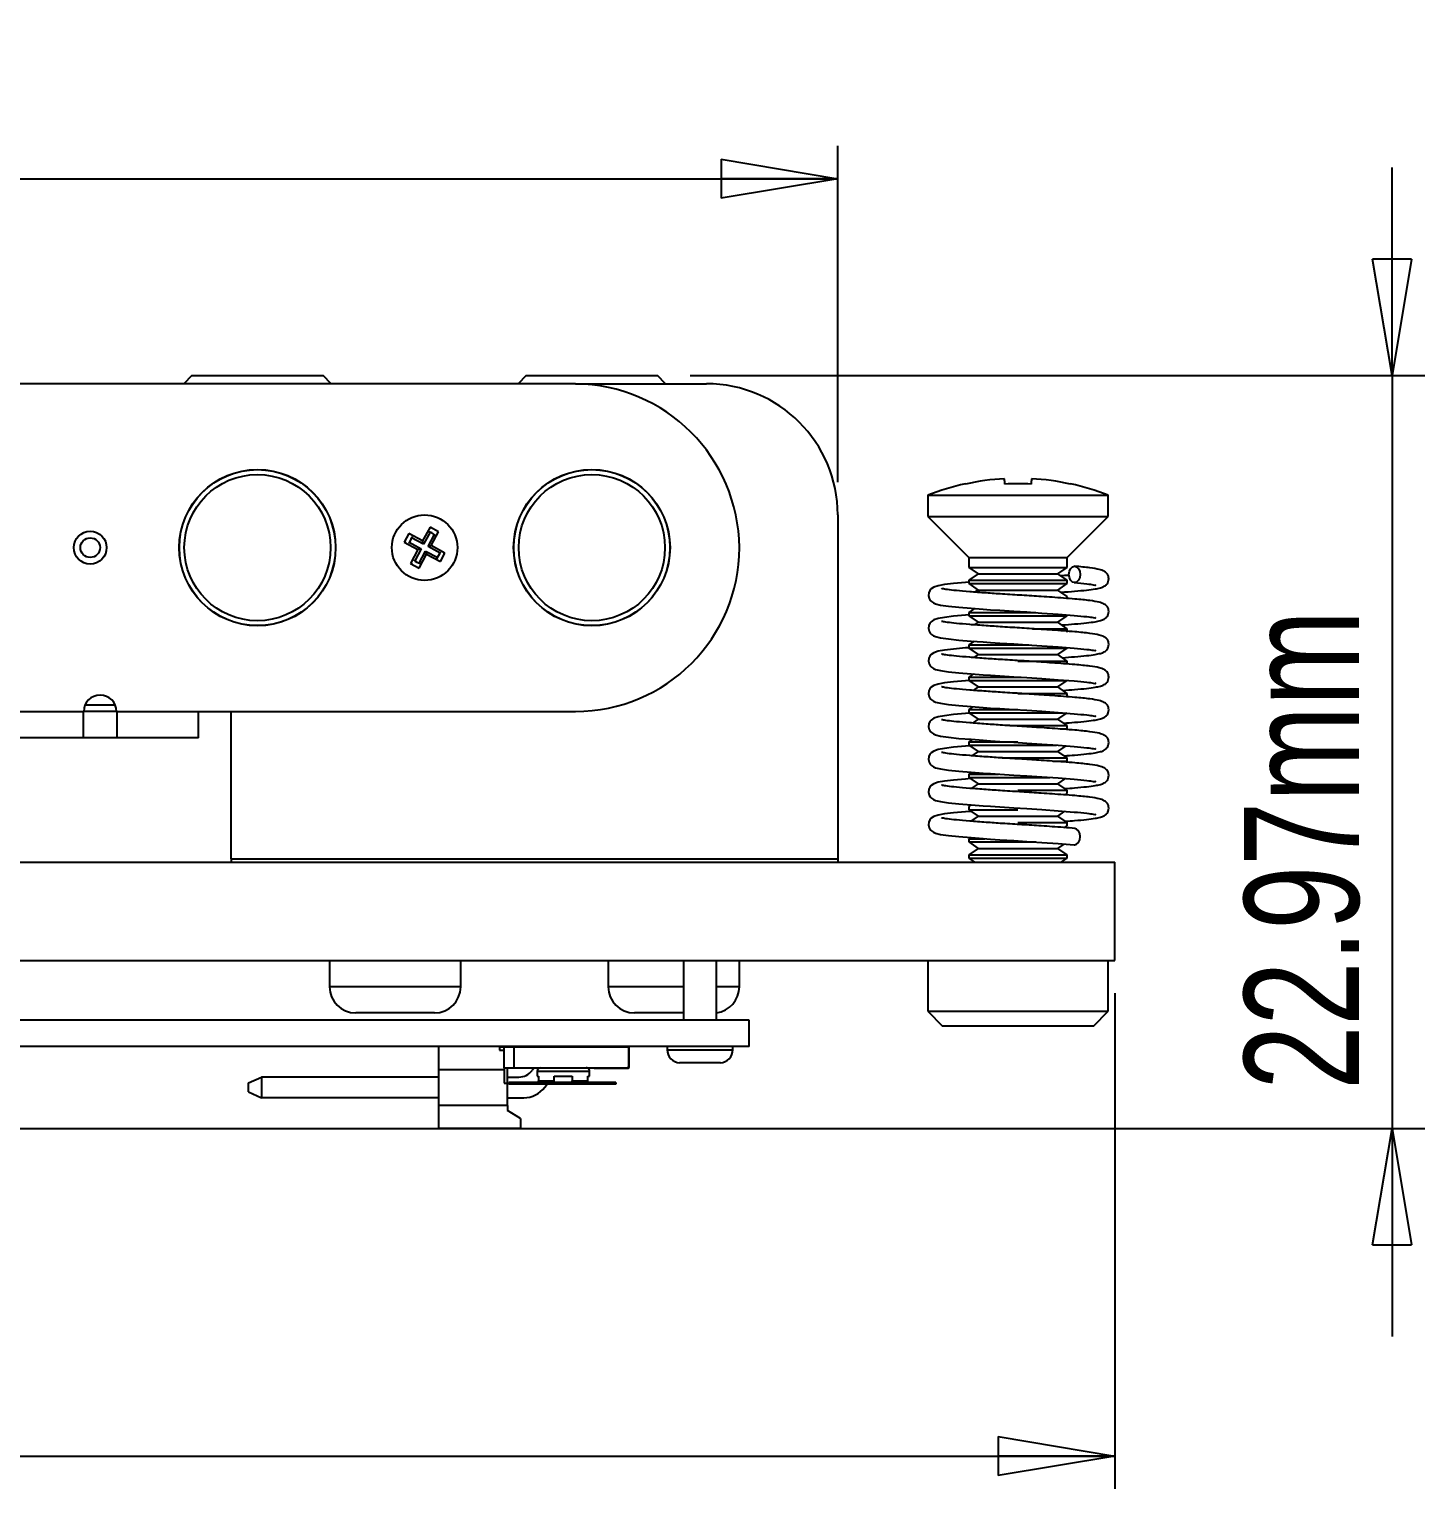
# Model space of a CAD drawing. Header units: millimetres. Extents: x 5 to 292, y 4 to 204.
# Drawn here: x 98.44 to 141.02, y 71.04 to 115.59 of the extents above; entities that cross this region are included whole.
import ezdxf

# ---------------------------------------------------------------- set-up
doc = ezdxf.new("R2010")
doc.units = ezdxf.units.MM
doc.layers.add('LAYER_1', color=179, linetype='Continuous')
doc.styles.add('SLDTEXTSTYLE0', font='TXT', dxfattribs={"width": 0.75})
doc.dimstyles.new('SLDDIMSTYLE0', dxfattribs={"dimtxt": 3.5, "dimasz": 3.556, "dimexe": 0, "dimexo": 0.0625, "dimgap": 0.875, "dimtad": 1, "dimrnd": 1e-09, "dimzin": 12, "dimdsep": 46, "dimtxsty": 'SLDTEXTSTYLE0', "dimblk1": 'CLOSED', "dimblk2": 'CLOSED', "dimsah": 1, "dimcen": 0.09, "dimadec": 0, "dimazin": 3, "dimtfac": 1, "dimtofl": 0, "dimtmove": 0, "dimatfit": 3, "dimldrblk": 'CLOSED', "dimfxl": 1, "dimfrac": 2, "dimtolj": 1, "dimtzin": 12, "dimarcsym": 0})
doc.dimstyles.new('SLDDIMSTYLE1', dxfattribs={"dimtxt": 3.5, "dimasz": 3.556, "dimexe": 0, "dimexo": 0.0625, "dimgap": 0.875, "dimtad": 1, "dimrnd": 1e-09, "dimzin": 4, "dimdsep": 46, "dimtxsty": 'SLDTEXTSTYLE0', "dimblk1": 'CLOSED', "dimblk2": 'CLOSED', "dimsah": 1, "dimcen": 0.09, "dimadec": 0, "dimazin": 1, "dimtfac": 1, "dimtofl": 0, "dimtmove": 0, "dimatfit": 3, "dimldrblk": 'CLOSED', "dimfxl": 1, "dimfrac": 2, "dimtolj": 1, "dimtzin": 12, "dimarcsym": 0})
doc.dimstyles.new('SLDDIMSTYLE2', dxfattribs={"dimtxt": 3.5, "dimasz": 3.556, "dimexe": 0, "dimexo": 0.0625, "dimgap": 0.875, "dimtad": 1, "dimrnd": 1e-09, "dimzin": 12, "dimdsep": 46, "dimtxsty": 'SLDTEXTSTYLE0', "dimblk1": 'CLOSED', "dimblk2": 'CLOSED', "dimsah": 1, "dimcen": 0.09, "dimadec": 0, "dimazin": 3, "dimtfac": 1, "dimtmove": 0, "dimatfit": 0, "dimldrblk": 'CLOSED', "dimfxl": 1, "dimfrac": 2, "dimtolj": 1, "dimtzin": 12, "dimarcsym": 0})

# ---------------------------------------------------------------- blocks, each defined once
blk = doc.blocks.new('_CLOSED')
at = {"color": 0, "linetype": 'ByBlock', "lineweight": -2}
for p, q in [((-1, 0.166667), (0, 0)), ((-1, 0.166667), (-1, -0.166667)), ((0, 0), (-1, -0.166667)), ((0, 0), (-1, 0))]:
    blk.add_line(p, q, dxfattribs=at)
blk = doc.blocks.new('_D')
at = {"layer": 'LAYER_1'}
for p, q in [((57.107, 101.766), (57.107, 112.024)), ((123.107, 101.766), (123.107, 112.024)), ((57.107, 111.024), (123.107, 111.024))]:
    blk.add_line(p, q, dxfattribs=at)
at = {"layer": 'LAYER_1', "xscale": 3.556, "yscale": 3.556, "rotation": 180}
blk.add_blockref('_CLOSED', (57.107, 111.024, 1.494), dxfattribs=at)
at = {"layer": 'LAYER_1', "xscale": 3.556, "yscale": 3.556}
blk.add_blockref('_CLOSED', (123.107, 111.024, 1.494), dxfattribs=at)
at = {"layer": 'LAYER_1', "insert": (83.975, 115.536), "char_height": 3.5, "attachment_point": 1, "style": 'SLDTEXTSTYLE0'}
blk.add_mtext('66mm', dxfattribs=at)
blk = doc.blocks.new('_D_1')
at = {"layer": 'LAYER_1'}
for p, q in [((48.657, 86.166), (48.657, 71.043)), ((131.557, 86.166), (131.557, 71.043)), ((48.657, 72.043), (131.557, 72.043))]:
    blk.add_line(p, q, dxfattribs=at)
at = {"layer": 'LAYER_1', "xscale": 3.556, "yscale": 3.556, "rotation": 180}
blk.add_blockref('_CLOSED', (48.657, 72.043, 1.494), dxfattribs=at)
at = {"layer": 'LAYER_1', "xscale": 3.556, "yscale": 3.556}
blk.add_blockref('_CLOSED', (131.557, 72.043, 1.494), dxfattribs=at)
at = {"layer": 'LAYER_1', "insert": (80.743, 76.555), "char_height": 3.5, "attachment_point": 1, "style": 'SLDTEXTSTYLE0'}
blk.add_mtext('82.90mm', dxfattribs=at)
blk = doc.blocks.new('_D_2')
at = {"layer": 'LAYER_1'}
for p, q in [((140.016, 105.016), (140.016, 111.366)), ((118.607, 105.016), (141.016, 105.016)), ((140.016, 105.016), (140.016, 82.043)), ((82.754, 82.043), (141.016, 82.043)), ((140.016, 82.043), (140.016, 75.693))]:
    blk.add_line(p, q, dxfattribs=at)
at = {"layer": 'LAYER_1', "xscale": 3.556, "yscale": 3.556}
for p, rotation in [((140.016, 105.016, 1.494), 270), ((140.016, 82.043, 1.494), 90)]:
    blk.add_blockref('_CLOSED', p, dxfattribs=dict(at, rotation=rotation))
at = {"layer": 'LAYER_1', "insert": (135.504, 83.225), "char_height": 3.5, "attachment_point": 1, "rotation": 90, "style": 'SLDTEXTSTYLE0'}
blk.add_mtext('22.97mm', dxfattribs=at)

msp = doc.modelspace()

# ---------------------------------------------------------------- linework, layer by layer
at = {"color": 7, "linetype": 'Continuous', "lineweight": 25}
for p, q in [((115.107, 104.766), (65.107, 104.766)), ((103.407, 105.016), (103.157, 104.766)), ((103.407, 105.016), (107.407, 105.016)), ((107.657, 104.766), (107.407, 105.016)), ((113.607, 105.016), (113.357, 104.766)), ((113.607, 105.016), (117.607, 105.016)), ((115.107, 104.766), (119.107, 104.766)), ((117.857, 104.766), (117.607, 105.016)), ((125.857, 101.363), (125.857, 100.716)), ((125.857, 101.363), (131.357, 101.363)), ((131.357, 100.716), (131.357, 101.363)), ((123.107, 100.766), (123.107, 90.266)), ((125.857, 100.716), (127.107, 99.466)), ((125.857, 100.716), (131.357, 100.716)), ((130.107, 99.466), (131.357, 100.716)), ((110.671, 100.387), (110.446, 99.969)), ((110.673, 100.237), (110.476, 99.87)), ((110.686, 100.338), (110.671, 100.387)), ((110.935, 100.245), (110.671, 100.387)), ((110.71, 99.827), (110.935, 100.245)), ((110.886, 100.23), (110.935, 100.245)), ((110.028, 100.194), (109.885, 99.93)), ((109.935, 99.944), (109.885, 99.93)), ((109.885, 99.93), (110.304, 99.705)), ((110.042, 100.145), (110.028, 100.194)), ((110.446, 99.969), (110.028, 100.194)), ((110.035, 99.932), (110.402, 99.734)), ((110.476, 99.87), (110.108, 100.068)), ((110.476, 99.87), (110.446, 99.969)), ((110.612, 99.797), (110.809, 100.164)), ((110.612, 99.797), (110.71, 99.827)), ((110.979, 99.6), (110.612, 99.797)), ((111.128, 99.602), (110.71, 99.827)), ((110.304, 99.705), (110.079, 99.286)), ((110.402, 99.734), (110.205, 99.367)), ((110.402, 99.734), (110.304, 99.705)), ((110.341, 99.294), (110.538, 99.661)), ((110.343, 99.144), (110.568, 99.563)), ((110.538, 99.661), (110.568, 99.563)), ((110.538, 99.661), (110.905, 99.464)), ((110.568, 99.563), (110.986, 99.338)), ((110.972, 99.387), (110.986, 99.338)), ((110.986, 99.338), (111.128, 99.602)), ((111.079, 99.587), (111.128, 99.602)), ((127.107, 99.466), (127.107, 99.162)), ((127.107, 99.466), (130.107, 99.466)), ((130.107, 99.162), (130.107, 99.466)), ((110.128, 99.301), (110.079, 99.286)), ((110.079, 99.286), (110.343, 99.144)), ((110.328, 99.193), (110.343, 99.144)), ((127.107, 99.162), (127.387, 98.966)), ((127.107, 99.162), (128.607, 99.162)), ((127.387, 98.966), (127.107, 98.769)), ((127.387, 98.966), (128.607, 98.966)), ((128.607, 99.162), (130.107, 99.162)), ((128.607, 98.966), (129.826, 98.966)), ((129.826, 98.966), (130.107, 99.162)), ((130.107, 98.769), (129.826, 98.966)), ((127.107, 98.769), (127.107, 98.669)), ((127.107, 98.769), (128.607, 98.769)), ((127.107, 98.669), (127.387, 98.473)), ((127.107, 98.669), (128.607, 98.669)), ((127.387, 98.473), (127.294, 98.407)), ((127.387, 98.473), (128.607, 98.473)), ((128.607, 98.769), (130.107, 98.769)), ((128.607, 98.669), (130.107, 98.669)), ((128.607, 98.473), (129.826, 98.473)), ((129.826, 98.473), (130.107, 98.669)), ((130.107, 98.276), (129.826, 98.473)), ((130.107, 98.669), (130.107, 98.769)), ((130.107, 98.215), (130.107, 98.276)), ((127.284, 97.907), (127.107, 97.784)), ((127.107, 97.784), (127.107, 97.684)), ((127.107, 97.784), (128.607, 97.784)), ((127.107, 97.684), (127.387, 97.487)), ((127.107, 97.684), (128.607, 97.684)), ((128.607, 97.784), (129.149, 97.784)), ((128.607, 97.684), (130.107, 97.684)), ((129.826, 97.487), (130.107, 97.684)), ((130.107, 97.684), (130.107, 97.714)), ((127.387, 97.487), (127.275, 97.409)), ((127.387, 97.487), (128.607, 97.487)), ((128.607, 97.487), (129.826, 97.487)), ((129.047, 97.291), (130.107, 97.291)), ((130.107, 97.291), (129.826, 97.487)), ((130.107, 97.191), (130.107, 97.291)), ((127.265, 96.909), (127.107, 96.798)), ((127.107, 96.798), (127.107, 96.698)), ((127.107, 96.798), (128.607, 96.798)), ((127.107, 96.698), (127.387, 96.501)), ((127.107, 96.698), (128.607, 96.698)), ((128.607, 96.798), (128.935, 96.798)), ((128.607, 96.698), (130.107, 96.698)), ((129.826, 96.501), (130.107, 96.698)), ((127.387, 96.501), (127.257, 96.41)), ((127.387, 96.501), (128.607, 96.501)), ((128.607, 96.501), (129.826, 96.501)), ((128.607, 96.305), (130.107, 96.305)), ((130.107, 96.305), (129.826, 96.501)), ((130.107, 96.205), (130.107, 96.305)), ((127.247, 95.91), (127.107, 95.812)), ((127.107, 95.812), (127.107, 95.712)), ((127.107, 95.812), (128.607, 95.812)), ((128.607, 95.812), (128.704, 95.812)), ((127.107, 95.712), (127.387, 95.516)), ((127.107, 95.712), (128.607, 95.712)), ((127.387, 95.516), (127.239, 95.411)), ((127.387, 95.516), (128.607, 95.516)), ((128.607, 95.712), (130.107, 95.712)), ((128.607, 95.516), (129.826, 95.516)), ((129.826, 95.516), (130.107, 95.712)), ((130.107, 95.319), (129.826, 95.516)), ((100.149, 94.966), (101.065, 94.966)), ((127.229, 94.912), (127.107, 94.826)), ((128.607, 95.319), (130.107, 95.319)), ((130.086, 95.219), (130.107, 95.219)), ((130.107, 95.219), (130.107, 95.319)), ((97.107, 94.766), (100.107, 94.766)), ((100.104, 93.966), (100.104, 94.766)), ((101.107, 94.766), (100.107, 94.766)), ((101.107, 94.766), (115.107, 94.766)), ((101.124, 93.966), (101.124, 94.766)), ((103.614, 93.966), (103.614, 94.766)), ((104.607, 90.266), (104.607, 94.766)), ((127.107, 94.826), (127.107, 94.726)), ((127.107, 94.826), (128.607, 94.826)), ((127.107, 94.726), (127.387, 94.53)), ((127.107, 94.726), (128.607, 94.726)), ((127.387, 94.53), (127.22, 94.413)), ((127.387, 94.53), (128.607, 94.53)), ((128.607, 94.726), (129.968, 94.726)), ((128.607, 94.53), (129.826, 94.53)), ((129.826, 94.53), (130.107, 94.726)), ((130.107, 94.334), (129.826, 94.53)), ((128.354, 94.334), (130.107, 94.334)), ((129.891, 94.234), (130.107, 94.234)), ((130.107, 94.234), (130.107, 94.334)), ((100.104, 93.966), (90.624, 93.966)), ((101.124, 93.966), (100.104, 93.966)), ((102.614, 93.966), (101.124, 93.966)), ((103.614, 93.966), (102.614, 93.966)), ((127.21, 93.913), (127.107, 93.841)), ((127.107, 93.841), (127.107, 93.741)), ((127.107, 93.841), (128.607, 93.841)), ((127.107, 93.741), (127.387, 93.544)), ((127.107, 93.741), (128.607, 93.741)), ((128.607, 93.741), (129.783, 93.741)), ((129.826, 93.544), (130.073, 93.717)), ((127.387, 93.544), (127.202, 93.414)), ((127.387, 93.544), (128.607, 93.544)), ((128.125, 93.348), (128.607, 93.348)), ((128.607, 93.544), (129.826, 93.544)), ((128.607, 93.348), (130.107, 93.348)), ((129.673, 93.248), (130.107, 93.248)), ((130.107, 93.348), (129.826, 93.544)), ((130.065, 93.219), (130.107, 93.248)), ((130.107, 93.248), (130.107, 93.348)), ((127.192, 92.914), (127.107, 92.855)), ((127.107, 92.855), (127.107, 92.755)), ((127.107, 92.855), (128.01, 92.855)), ((127.107, 92.755), (127.387, 92.559)), ((127.107, 92.755), (128.607, 92.755)), ((128.607, 92.755), (129.577, 92.755)), ((129.826, 92.559), (130.055, 92.718)), ((127.387, 92.559), (127.183, 92.416)), ((127.387, 92.559), (128.607, 92.559)), ((128.607, 92.559), (129.826, 92.559)), ((128.607, 92.362), (130.107, 92.362)), ((130.107, 92.362), (129.826, 92.559)), ((130.047, 92.22), (130.107, 92.262)), ((130.107, 92.262), (130.107, 92.362)), ((127.173, 91.916), (127.107, 91.869)), ((127.107, 91.869), (127.107, 91.769)), ((127.107, 91.769), (127.387, 91.573)), ((127.107, 91.769), (128.607, 91.769)), ((127.387, 91.573), (127.165, 91.417)), ((127.387, 91.573), (128.607, 91.573)), ((128.607, 91.573), (129.826, 91.573)), ((128.607, 91.376), (130.107, 91.376)), ((129.826, 91.573), (130.037, 91.72)), ((130.107, 91.376), (129.826, 91.573)), ((130.107, 91.276), (130.107, 91.376)), ((127.155, 90.917), (127.107, 90.884)), ((127.107, 90.884), (127.107, 90.784)), ((127.107, 90.884), (127.593, 90.884)), ((130.028, 91.221), (130.107, 91.276)), ((127.107, 90.784), (127.387, 90.587)), ((127.107, 90.784), (128.607, 90.784)), ((127.387, 90.587), (127.107, 90.391)), ((127.387, 90.587), (128.607, 90.587)), ((128.607, 90.784), (129.149, 90.784)), ((128.607, 90.587), (129.826, 90.587)), ((129.826, 90.587), (130.018, 90.721)), ((130.107, 90.391), (129.826, 90.587)), ((57.657, 90.166), (122.557, 90.166)), ((104.607, 90.266), (104.607, 90.166)), ((104.607, 90.266), (123.107, 90.266)), ((122.557, 90.166), (131.557, 90.166)), ((123.107, 90.266), (123.107, 90.166)), ((127.107, 90.391), (127.107, 90.291)), ((127.107, 90.391), (128.607, 90.391)), ((127.107, 90.291), (127.285, 90.166)), ((127.107, 90.291), (128.607, 90.291)), ((128.607, 90.391), (130.107, 90.391)), ((128.607, 90.291), (130.107, 90.291)), ((129.928, 90.166), (130.107, 90.291)), ((130.107, 90.291), (130.107, 90.391)), ((131.557, 87.166), (131.557, 90.166)), ((57.657, 87.166), (122.557, 87.166)), ((107.607, 87.166), (107.607, 86.366)), ((111.607, 86.366), (111.607, 87.166)), ((116.107, 87.166), (116.107, 86.366)), ((118.407, 87.166), (118.407, 85.343)), ((119.407, 85.343), (119.407, 87.166)), ((120.107, 86.366), (120.107, 87.166)), ((122.557, 87.166), (131.557, 87.166)), ((125.857, 87.166), (125.857, 85.616)), ((131.357, 85.616), (131.357, 87.166)), ((110.807, 85.566), (108.407, 85.566)), ((118.407, 85.566), (116.907, 85.566)), ((125.857, 85.616), (126.307, 85.166)), ((125.857, 85.616), (131.357, 85.616)), ((130.907, 85.166), (131.357, 85.616)), ((118.407, 85.343), (78.107, 85.343)), ((120.407, 85.343), (118.407, 85.343)), ((120.407, 84.543), (120.407, 85.343)), ((130.907, 85.166), (126.307, 85.166)), ((118.407, 84.543), (78.107, 84.543)), ((110.934, 84.543), (110.934, 83.843)), ((112.787, 84.525), (112.787, 84.425)), ((112.937, 84.525), (112.787, 84.525)), ((112.787, 84.425), (112.937, 84.425)), ((112.937, 83.89), (112.937, 84.525)), ((113.237, 84.525), (112.937, 84.525)), ((113.237, 83.89), (113.237, 84.525)), ((116.687, 84.525), (113.237, 84.525)), ((113.434, 84.543), (113.434, 84.525)), ((115.849, 84.543), (115.849, 84.53)), ((115.849, 84.53), (116.711, 84.53)), ((115.934, 84.525), (115.934, 84.53)), ((115.959, 84.53), (115.969, 84.525)), ((116.737, 84.475), (116.737, 84.505)), ((116.737, 83.94), (116.737, 84.475)), ((116.749, 83.916), (116.749, 84.505)), ((117.907, 84.543), (117.907, 84.443)), ((120.407, 84.543), (118.407, 84.543)), ((119.907, 84.443), (119.907, 84.543)), ((110.934, 83.843), (112.937, 83.843)), ((110.934, 83.843), (110.934, 82.743)), ((112.937, 83.89), (113.237, 83.89)), ((112.937, 83.89), (112.937, 83.425)), ((113.037, 83.425), (113.037, 83.89)), ((113.237, 83.89), (116.687, 83.89)), ((113.845, 83.89), (113.783, 83.808)), ((113.937, 83.79), (113.937, 83.64)), ((115.477, 83.878), (115.477, 83.89)), ((115.678, 83.878), (115.477, 83.878)), ((115.537, 83.64), (115.537, 83.79)), ((115.678, 83.89), (115.678, 83.878)), ((115.678, 83.878), (116.711, 83.878)), ((116.711, 83.89), (116.687, 83.89)), ((116.737, 83.916), (116.737, 83.94)), ((118.326, 84.043), (118.283, 84.045)), ((118.757, 84.043), (118.326, 84.043)), ((118.758, 84.045), (118.757, 84.043)), ((119.056, 84.045), (118.758, 84.045)), ((119.057, 84.043), (119.056, 84.045)), ((119.488, 84.043), (119.057, 84.043)), ((119.531, 84.045), (119.488, 84.043)), ((105.134, 83.428), (105.534, 83.608)), ((105.134, 83.158), (105.134, 83.428)), ((105.534, 83.608), (105.534, 82.978)), ((110.934, 83.608), (105.534, 83.608)), ((112.937, 83.425), (113.037, 83.425)), ((113.034, 82.743), (113.034, 83.425)), ((113.037, 83.608), (113.383, 83.608)), ((113.077, 83.44), (113.077, 83.39)), ((113.222, 83.44), (113.077, 83.44)), ((113.222, 83.39), (113.077, 83.39)), ((113.222, 83.44), (113.222, 83.39)), ((115.987, 83.44), (113.222, 83.44)), ((115.987, 83.39), (113.222, 83.39)), ((113.937, 83.64), (113.985, 83.64)), ((113.985, 83.64), (113.985, 83.49)), ((113.985, 83.49), (114.462, 83.49)), ((114.173, 83.299), (114.242, 83.39)), ((114.462, 83.64), (115.012, 83.64)), ((114.462, 83.49), (114.462, 83.64)), ((115.012, 83.64), (115.012, 83.49)), ((115.012, 83.49), (115.488, 83.49)), ((115.488, 83.64), (115.537, 83.64)), ((115.488, 83.49), (115.488, 83.64)), ((115.987, 83.39), (115.987, 83.44)), ((116.337, 83.44), (115.987, 83.44)), ((116.337, 83.39), (115.987, 83.39)), ((116.337, 83.44), (116.337, 83.39)), ((105.134, 83.158), (105.534, 82.978)), ((110.934, 82.978), (105.534, 82.978)), ((113.034, 82.978), (113.533, 82.978)), ((113.034, 82.743), (110.934, 82.743)), ((110.934, 82.743), (110.934, 82.043)), ((113.034, 82.743), (113.034, 82.593)), ((113.434, 82.343), (113.034, 82.593)), ((113.434, 82.043), (110.934, 82.043)), ((113.434, 82.343), (113.434, 82.043))]:
    msp.add_line(p, q, dxfattribs=at)
at = {"color": 8, "linetype": 'Continuous', "lineweight": 25}
for p, q in [((111.607, 86.366), (107.607, 86.366)), ((118.407, 86.366), (116.107, 86.366)), ((120.107, 86.366), (119.407, 86.366)), ((117.907, 84.443), (119.907, 84.443)), ((113.937, 83.79), (115.537, 83.79))]:
    msp.add_line(p, q, dxfattribs=at)
at = {"color": 7, "linetype": 'Continuous', "lineweight": 25, "flags": 128}
for points in [[(128.209, 101.707), (128.206, 101.738), (128.203, 101.766), (128.201, 101.791), (128.199, 101.813), (128.197, 101.832), (128.196, 101.848), (128.195, 101.86), (128.194, 101.87)], [(129.02, 101.87), (129.019, 101.86), (129.018, 101.848), (129.016, 101.832), (129.015, 101.813), (129.013, 101.791), (129.011, 101.766), (129.008, 101.738), (129.005, 101.707)], [(130.206, 101.707), (130.209, 101.712), (130.211, 101.715), (130.212, 101.716), (130.213, 101.717)], [(110.838, 100.141), (110.73, 100.213), (110.638, 100.248)], [(110.132, 100.096), (110.082, 100.029), (110.024, 99.896)], [(110.882, 99.435), (110.973, 99.585), (110.99, 99.635)], [(130.502, 98.947), (130.489, 98.852), (130.452, 98.77), (130.396, 98.716), (130.331, 98.697), (130.266, 98.716), (130.211, 98.77), (130.174, 98.852), (130.161, 98.947), (130.174, 99.043), (130.211, 99.124), (130.266, 99.178), (130.331, 99.197), (130.396, 99.178), (130.452, 99.124), (130.489, 99.043), (130.502, 98.947)], [(127.094, 98.711), (127.002, 98.704), (126.639, 98.672), (126.36, 98.638), (126.169, 98.604), (126.035, 98.559), (125.957, 98.505), (125.918, 98.458), (125.887, 98.391), (125.877, 98.302), (125.897, 98.215), (125.932, 98.156), (125.966, 98.12), (126.025, 98.079), (126.092, 98.051), (126.238, 98.015), (126.483, 97.979), (126.802, 97.946), (127.174, 97.916), (127.54, 97.888), (127.764, 97.872), (128.057, 97.853), (128.477, 97.826), (128.872, 97.802), (129.336, 97.771), (129.837, 97.736), (130.322, 97.698), (130.322, 97.698)], [(127.101, 97.712), (127.002, 97.704), (126.639, 97.672), (126.36, 97.638), (126.169, 97.604), (126.035, 97.559), (125.957, 97.505), (125.918, 97.458), (125.887, 97.391), (125.877, 97.302), (125.897, 97.215), (125.932, 97.156), (125.966, 97.12), (126.025, 97.079), (126.092, 97.051), (126.238, 97.015), (126.483, 96.979), (126.802, 96.946), (127.174, 96.916), (127.54, 96.888), (127.764, 96.872), (128.057, 96.853), (128.477, 96.826), (128.872, 96.802), (129.336, 96.771), (129.837, 96.736), (130.322, 96.698), (130.322, 96.698)], [(127.108, 96.712), (127.002, 96.704), (126.639, 96.672), (126.36, 96.638), (126.169, 96.604), (126.035, 96.559), (125.957, 96.505), (125.918, 96.458), (125.887, 96.391), (125.877, 96.302), (125.897, 96.215), (125.932, 96.156), (125.966, 96.12), (126.025, 96.079), (126.092, 96.051), (126.238, 96.015), (126.483, 95.979), (126.802, 95.946), (127.174, 95.916), (127.54, 95.888), (127.764, 95.872), (128.057, 95.853), (128.477, 95.826), (128.872, 95.802), (129.336, 95.771), (129.837, 95.736), (130.322, 95.698), (130.322, 95.698)], [(127.116, 95.713), (127.002, 95.704), (126.639, 95.672), (126.36, 95.638), (126.169, 95.604), (126.035, 95.559), (125.957, 95.505), (125.918, 95.458), (125.887, 95.391), (125.877, 95.302), (125.897, 95.215), (125.932, 95.156), (125.966, 95.12), (126.025, 95.079), (126.092, 95.051), (126.238, 95.015), (126.483, 94.979), (126.802, 94.946), (127.174, 94.916), (127.54, 94.888), (127.764, 94.872), (128.057, 94.853), (128.477, 94.826), (128.872, 94.802), (129.336, 94.771), (129.837, 94.736), (130.322, 94.698), (130.322, 94.698)], [(127.114, 94.713), (127.002, 94.704), (126.639, 94.672), (126.36, 94.638), (126.169, 94.604), (126.035, 94.559), (125.957, 94.505), (125.918, 94.458), (125.887, 94.391), (125.877, 94.302), (125.897, 94.215), (125.932, 94.156), (125.966, 94.12), (126.025, 94.079), (126.092, 94.051), (126.238, 94.015), (126.483, 93.979), (126.802, 93.946), (127.174, 93.916), (127.54, 93.888), (127.764, 93.872), (128.057, 93.853), (128.477, 93.826), (128.872, 93.802), (129.336, 93.771), (129.837, 93.736), (130.322, 93.698), (130.322, 93.698)], [(127.144, 93.715), (127.002, 93.704), (126.639, 93.672), (126.36, 93.638), (126.169, 93.604), (126.035, 93.559), (125.957, 93.505), (125.918, 93.458), (125.887, 93.391), (125.877, 93.302), (125.897, 93.215), (125.932, 93.156), (125.966, 93.12), (126.025, 93.079), (126.092, 93.051), (126.238, 93.015), (126.483, 92.979), (126.802, 92.946), (127.174, 92.916), (127.54, 92.888), (127.764, 92.872), (128.057, 92.853), (128.477, 92.826), (128.872, 92.802), (129.336, 92.771), (129.837, 92.736), (130.322, 92.698), (130.322, 92.698)], [(127.162, 92.716), (127.002, 92.704), (126.639, 92.672), (126.36, 92.638), (126.169, 92.604), (126.035, 92.559), (125.957, 92.505), (125.918, 92.458), (125.887, 92.391), (125.877, 92.302), (125.897, 92.215), (125.932, 92.156), (125.966, 92.12), (126.025, 92.079), (126.092, 92.051), (126.238, 92.015), (126.483, 91.979), (126.802, 91.946), (127.174, 91.916), (127.54, 91.888), (127.764, 91.872), (128.057, 91.853), (128.477, 91.826), (128.872, 91.802), (129.336, 91.771), (129.837, 91.736), (130.322, 91.698), (130.322, 91.698)], [(127.18, 91.718), (127.002, 91.704), (126.639, 91.672), (126.36, 91.638), (126.169, 91.604), (126.035, 91.559), (125.957, 91.505), (125.918, 91.458), (125.887, 91.391), (125.877, 91.302), (125.897, 91.215), (125.932, 91.156), (125.966, 91.12), (126.025, 91.079), (126.092, 91.051), (126.238, 91.015), (126.483, 90.979), (126.802, 90.946), (127.174, 90.916), (127.54, 90.888), (127.764, 90.872), (128.057, 90.853), (128.477, 90.826), (128.872, 90.802), (129.336, 90.771), (129.837, 90.736), (130.322, 90.698), (130.322, 90.698)], [(130.323, 90.698), (130.331, 90.697), (130.396, 90.716), (130.452, 90.77), (130.489, 90.852), (130.502, 90.947), (130.489, 91.043), (130.452, 91.124), (130.396, 91.178), (130.339, 91.197)], [(114.734, 84.543), (114.641, 84.538), (114.566, 84.525)]]:
    msp.add_lwpolyline(points, dxfattribs=at)
at = {"color": 7, "linetype": 'Continuous', "lineweight": 25}
for centre, radius in [((105.407, 99.766), 2.385), ((105.407, 99.766), 2.381), ((115.607, 99.766), 2.385), ((115.607, 99.766), 2.381), ((105.407, 99.766), 2.231), ((115.607, 99.766), 2.231), ((110.507, 99.766), 1), ((100.307, 99.766), 0.5), ((100.307, 99.766), 0.3)]:
    msp.add_circle(centre, radius, dxfattribs=at)
for centre, radius, start, end in [((115.063, 99.722), 5.044, 0.5, 89.5), ((119.107, 100.766), 4, 0, 90), ((128.607, 94.493), 7.4, 102.5311, 111.8157), ((118.093, 95.927), 10.625, 32.9578, 33.0196), ((128.607, 94.459), 7.423, 93.1873, 102.4407), ((128.607, 93.454), 8.263, 87.2361, 92.7639), ((128.607, 94.459), 7.423, 77.5593, 86.8127), ((128.607, 94.493), 7.4, 68.1843, 77.4689), ((110.507, 99.766), 0.5, 228.5947, 254.86), ((115.107, 99.766), 5, 270, 0), ((100.607, 94.766), 0.5, 0, 180), ((108.407, 86.366), 0.8, 180, 270), ((110.807, 86.366), 0.8, 270, 0), ((116.907, 86.366), 0.8, 180, 270), ((119.307, 86.366), 0.8, 277.1808, 0), ((116.687, 84.475), 0.05, 0, 90), ((116.711, 84.505), 0.0381, 0, 90), ((116.711, 84.505), 0.0254, 360, 90), ((118.307, 84.443), 0.4, 180, 266.5132), ((119.507, 84.443), 0.4, 273.4832, 0), ((113.383, 84.108), 0.5, 270, 323.1792), ((114.037, 83.79), 0.1, 90, 180), ((115.437, 83.79), 0.1, 65.9727, 90), ((115.437, 83.79), 0.1, 360, 60.8092), ((116.687, 83.94), 0.05, 270, 360), ((116.711, 83.916), 0.0254, 270, 0), ((116.711, 83.916), 0.0381, 270, 360), ((113.533, 83.778), 0.8, 270, 323.1792)]:
    msp.add_arc(centre, radius, start, end, dxfattribs=at)
for points, knots in [([(130.165, 98.923), (130.106, 98.918), (130.029, 98.912), (129.936, 98.905), (129.915, 98.904)], [0, 0, 0, 0, 0.767632, 1, 1, 1, 1]), ([(129.925, 98.404), (130.065, 98.415), (130.359, 98.438), (130.701, 98.469), (130.961, 98.503), (131.116, 98.535), (131.212, 98.567), (131.282, 98.612), (131.33, 98.664), (131.366, 98.73), (131.381, 98.815), (131.368, 98.891), (131.343, 98.947), (131.302, 99.003), (131.226, 99.056), (131.072, 99.107), (130.799, 99.155), (130.502, 99.182), (130.34, 99.197)], [0, 0, 0, 0, 0.10102, 0.210686, 0.310621, 0.398572, 0.46698, 0.49467, 0.510645, 0.529958, 0.55263, 0.571833, 0.586515, 0.605521, 0.663593, 0.749602, 0.862932, 1, 1, 1, 1]), ([(129.943, 97.406), (130.077, 97.416), (130.365, 97.438), (130.701, 97.469), (130.961, 97.503), (131.116, 97.535), (131.212, 97.567), (131.282, 97.612), (131.33, 97.664), (131.366, 97.73), (131.381, 97.815), (131.368, 97.891), (131.343, 97.947), (131.302, 98.003), (131.226, 98.056), (131.073, 98.107), (130.797, 98.154), (130.408, 98.192), (130.012, 98.223), (129.663, 98.249), (129.336, 98.271), (129.025, 98.292), (128.73, 98.311), (128.428, 98.329), (128.059, 98.352), (127.607, 98.383), (127.124, 98.42), (126.723, 98.453), (126.453, 98.483), (126.296, 98.511), (126.28, 98.514), (126.274, 98.515)], [0, 0, 0, 0, 0.046688, 0.099754, 0.148112, 0.190671, 0.223773, 0.237172, 0.244903, 0.254248, 0.265219, 0.27451, 0.281615, 0.290812, 0.318913, 0.360532, 0.415371, 0.481698, 0.524427, 0.563043, 0.596919, 0.625738, 0.656186, 0.683686, 0.714046, 0.765116, 0.821952, 0.87726, 0.927162, 0.97157, 1, 1, 1, 1]), ([(130.322, 98.698), (130.461, 98.685), (130.71, 98.661), (130.896, 98.637), (130.971, 98.618), (130.966, 98.626), (130.965, 98.627)], [0, 0, 0, 0, 0.401685, 0.722417, 0.955385, 1, 1, 1, 1]), ([(130.322, 97.698), (130.461, 97.685), (130.71, 97.661), (130.896, 97.637), (130.971, 97.618), (130.966, 97.626), (130.965, 97.627)], [0, 0, 0, 0, 0.401685, 0.722417, 0.955385, 1, 1, 1, 1]), ([(129.961, 96.407), (130.089, 96.417), (130.37, 96.438), (130.701, 96.469), (130.961, 96.503), (131.116, 96.535), (131.212, 96.567), (131.282, 96.612), (131.33, 96.664), (131.366, 96.73), (131.381, 96.815), (131.368, 96.891), (131.343, 96.947), (131.302, 97.003), (131.226, 97.056), (131.073, 97.107), (130.797, 97.154), (130.408, 97.193), (130.012, 97.223), (129.663, 97.249), (129.336, 97.271), (129.025, 97.292), (128.73, 97.311), (128.428, 97.329), (128.059, 97.352), (127.607, 97.383), (127.124, 97.42), (126.723, 97.453), (126.453, 97.483), (126.296, 97.511), (126.28, 97.514), (126.274, 97.515)], [0, 0, 0, 0, 0.044591, 0.097774, 0.146238, 0.188891, 0.222066, 0.235494, 0.243242, 0.252607, 0.263602, 0.272915, 0.280035, 0.289252, 0.317415, 0.359125, 0.414085, 0.480557, 0.523381, 0.562082, 0.596032, 0.624914, 0.65543, 0.68299, 0.713417, 0.764599, 0.821561, 0.87699, 0.927002, 0.971507, 1, 1, 1, 1]), ([(130.322, 96.698), (130.461, 96.685), (130.71, 96.661), (130.896, 96.637), (130.971, 96.618), (130.966, 96.626), (130.965, 96.627)], [0, 0, 0, 0, 0.401685, 0.722417, 0.955385, 1, 1, 1, 1]), ([(129.98, 95.408), (130.101, 95.418), (130.375, 95.439), (130.701, 95.469), (130.961, 95.503), (131.116, 95.535), (131.212, 95.567), (131.282, 95.612), (131.33, 95.664), (131.366, 95.73), (131.381, 95.815), (131.368, 95.891), (131.343, 95.947), (131.302, 96.003), (131.226, 96.056), (131.073, 96.107), (130.797, 96.154), (130.408, 96.192), (130.012, 96.223), (129.663, 96.249), (129.336, 96.271), (129.025, 96.292), (128.73, 96.311), (128.428, 96.329), (128.059, 96.352), (127.607, 96.383), (127.124, 96.42), (126.723, 96.453), (126.453, 96.483), (126.296, 96.511), (126.28, 96.514), (126.274, 96.515)], [0, 0, 0, 0, 0.042485, 0.095785, 0.144356, 0.187103, 0.220351, 0.233809, 0.241573, 0.25096, 0.261979, 0.271312, 0.278448, 0.287685, 0.31591, 0.357713, 0.412794, 0.479412, 0.52233, 0.561117, 0.595141, 0.624088, 0.65467, 0.682291, 0.712785, 0.76408, 0.821167, 0.876719, 0.926841, 0.971444, 1, 1, 1, 1]), ([(129.998, 94.41), (130.113, 94.419), (130.381, 94.439), (130.701, 94.469), (130.961, 94.503), (131.116, 94.535), (131.212, 94.567), (131.282, 94.612), (131.33, 94.664), (131.366, 94.73), (131.381, 94.815), (131.368, 94.891), (131.343, 94.947), (131.302, 95.003), (131.226, 95.056), (131.073, 95.107), (130.797, 95.154), (130.408, 95.193), (130.012, 95.223), (129.663, 95.249), (129.336, 95.271), (129.025, 95.292), (128.73, 95.311), (128.428, 95.329), (128.059, 95.352), (127.607, 95.383), (127.124, 95.42), (126.723, 95.453), (126.453, 95.483), (126.296, 95.511), (126.28, 95.514), (126.274, 95.515)], [0, 0, 0, 0, 0.040369, 0.093787, 0.142466, 0.185307, 0.218628, 0.232116, 0.239898, 0.249305, 0.260348, 0.269702, 0.276853, 0.286111, 0.314398, 0.356293, 0.411496, 0.478262, 0.521274, 0.560147, 0.594247, 0.623257, 0.653907, 0.681589, 0.712151, 0.763559, 0.820772, 0.876446, 0.926679, 0.971381, 1, 1, 1, 1]), ([(130.322, 95.698), (130.461, 95.685), (130.71, 95.661), (130.896, 95.637), (130.971, 95.618), (130.966, 95.626), (130.965, 95.627)], [0, 0, 0, 0, 0.401685, 0.722417, 0.955385, 1, 1, 1, 1]), ([(130.016, 93.411), (130.125, 93.42), (130.386, 93.44), (130.701, 93.469), (130.961, 93.503), (131.116, 93.535), (131.212, 93.567), (131.282, 93.612), (131.33, 93.664), (131.366, 93.73), (131.381, 93.815), (131.368, 93.891), (131.343, 93.947), (131.302, 94.003), (131.226, 94.056), (131.073, 94.107), (130.797, 94.154), (130.408, 94.192), (130.012, 94.223), (129.663, 94.249), (129.336, 94.271), (129.025, 94.292), (128.73, 94.311), (128.428, 94.329), (128.059, 94.352), (127.607, 94.383), (127.124, 94.42), (126.723, 94.453), (126.453, 94.483), (126.296, 94.511), (126.28, 94.514), (126.274, 94.515)], [0, 0, 0, 0, 0.038244, 0.091781, 0.140567, 0.183503, 0.216898, 0.230416, 0.238215, 0.247643, 0.25871, 0.268085, 0.275252, 0.284531, 0.312881, 0.354868, 0.410193, 0.477107, 0.520214, 0.559173, 0.593349, 0.622423, 0.653141, 0.680884, 0.711514, 0.763035, 0.820375, 0.876173, 0.926517, 0.971318, 1, 1, 1, 1]), ([(130.322, 94.698), (130.461, 94.685), (130.71, 94.661), (130.896, 94.637), (130.971, 94.618), (130.966, 94.626), (130.965, 94.627)], [0, 0, 0, 0, 0.401685, 0.722417, 0.955385, 1, 1, 1, 1]), ([(130.322, 93.698), (130.461, 93.685), (130.71, 93.661), (130.896, 93.637), (130.971, 93.618), (130.966, 93.626), (130.965, 93.627)], [0, 0, 0, 0, 0.401685, 0.722417, 0.955385, 1, 1, 1, 1]), ([(130.035, 92.413), (130.137, 92.421), (130.392, 92.44), (130.701, 92.469), (130.961, 92.503), (131.116, 92.535), (131.212, 92.567), (131.282, 92.612), (131.33, 92.664), (131.366, 92.73), (131.381, 92.815), (131.368, 92.891), (131.343, 92.947), (131.302, 93.003), (131.226, 93.056), (131.073, 93.107), (130.797, 93.154), (130.408, 93.193), (130.012, 93.223), (129.663, 93.249), (129.336, 93.271), (129.025, 93.292), (128.73, 93.311), (128.428, 93.329), (128.059, 93.352), (127.607, 93.383), (127.124, 93.42), (126.723, 93.453), (126.453, 93.483), (126.296, 93.511), (126.28, 93.514), (126.274, 93.515)], [0, 0, 0, 0, 0.03611, 0.089765, 0.13866, 0.181691, 0.21516, 0.228708, 0.236524, 0.245973, 0.257065, 0.266461, 0.273644, 0.282943, 0.311356, 0.353437, 0.408884, 0.475947, 0.51915, 0.558195, 0.592446, 0.621585, 0.652371, 0.680176, 0.710873, 0.76251, 0.819977, 0.875898, 0.926354, 0.971254, 1, 1, 1, 1]), ([(130.322, 92.698), (130.461, 92.685), (130.71, 92.661), (130.896, 92.637), (130.971, 92.618), (130.966, 92.626), (130.965, 92.627)], [0, 0, 0, 0, 0.401685, 0.722417, 0.955385, 1, 1, 1, 1]), ([(130.34, 92.197), (130.227, 92.206), (130.013, 92.223), (129.663, 92.249), (129.336, 92.271), (129.025, 92.292), (128.73, 92.311), (128.428, 92.329), (128.059, 92.352), (127.607, 92.383), (127.124, 92.42), (126.723, 92.453), (126.453, 92.483), (126.296, 92.511), (126.28, 92.514), (126.274, 92.515)], [0, 0, 0, 0, 0.082441, 0.156947, 0.222305, 0.277907, 0.336654, 0.389712, 0.448288, 0.54682, 0.656479, 0.763188, 0.859468, 0.945147, 1, 1, 1, 1]), ([(130.053, 91.414), (130.149, 91.422), (130.397, 91.441), (130.701, 91.469), (130.961, 91.503), (131.116, 91.535), (131.212, 91.567), (131.282, 91.612), (131.33, 91.664), (131.366, 91.73), (131.381, 91.815), (131.368, 91.891), (131.343, 91.947), (131.302, 92.003), (131.226, 92.056), (131.072, 92.107), (130.799, 92.155), (130.502, 92.182), (130.34, 92.197)], [0, 0, 0, 0, 0.071541, 0.184803, 0.288015, 0.378851, 0.449501, 0.4781, 0.494599, 0.514544, 0.53796, 0.557792, 0.572956, 0.592585, 0.652562, 0.741392, 0.858437, 1, 1, 1, 1]), ([(130.34, 91.197), (130.227, 91.206), (130.013, 91.223), (129.663, 91.249), (129.336, 91.271), (129.025, 91.292), (128.73, 91.311), (128.428, 91.329), (128.059, 91.352), (127.607, 91.383), (127.124, 91.42), (126.723, 91.453), (126.453, 91.483), (126.296, 91.511), (126.28, 91.514), (126.274, 91.515)], [0, 0, 0, 0, 0.082441, 0.156947, 0.222305, 0.277907, 0.336654, 0.389712, 0.448288, 0.54682, 0.656479, 0.763188, 0.859468, 0.945147, 1, 1, 1, 1]), ([(130.322, 91.698), (130.461, 91.685), (130.71, 91.661), (130.896, 91.637), (130.971, 91.618), (130.966, 91.626), (130.965, 91.627)], [0, 0, 0, 0, 0.401685, 0.722417, 0.955385, 1, 1, 1, 1]), ([(113.932, 83.44), (113.939, 83.441), (113.951, 83.442), (113.968, 83.452), (113.98, 83.465), (113.985, 83.479), (113.985, 83.488), (113.985, 83.49)], [0, 0, 0, 0, 0.231056, 0.46229, 0.687549, 0.899905, 1, 1, 1, 1]), ([(114.462, 83.44), (114.462, 83.441), (114.462, 83.442), (114.462, 83.452), (114.462, 83.465), (114.462, 83.479), (114.462, 83.488), (114.462, 83.49)], [0, 0, 0, 0, 0.231083, 0.462304, 0.687549, 0.89991, 1, 1, 1, 1]), ([(115.012, 83.44), (115.012, 83.441), (115.012, 83.442), (115.012, 83.452), (115.012, 83.465), (115.012, 83.479), (115.012, 83.488), (115.012, 83.49)], [0, 0, 0, 0, 0.231083, 0.462304, 0.687549, 0.89991, 1, 1, 1, 1]), ([(115.541, 83.44), (115.535, 83.441), (115.522, 83.442), (115.506, 83.452), (115.494, 83.465), (115.488, 83.479), (115.488, 83.488), (115.488, 83.49)], [0, 0, 0, 0, 0.231057, 0.46229, 0.687549, 0.899905, 1, 1, 1, 1])]:
    msp.add_open_spline(points, degree=3, knots=knots, dxfattribs=at)

# ---------------------------------------------------------------- dimensions: what is measured, and where the dimension line sits
at = {"layer": 'LAYER_1'}
for base, p1, p2, dimstyle, picture, middle in [((123.107, 111.024), (57.107, 100.766), (123.107, 100.766), 'SLDDIMSTYLE0', '_D', (90.936, 111.024)), ((131.557, 72.043), (48.657, 87.166), (131.557, 87.166), 'SLDDIMSTYLE1', '_D_1', (90.936, 72.043))]:
    dim = msp.add_linear_dim(base=base, p1=p1, p2=p2, dimstyle=dimstyle, dxfattribs=at)
    dim.commit()
    dim.dimension.update_dxf_attribs({"geometry": picture, "text_midpoint": middle, "dimtype": 160})
dim = msp.add_linear_dim(base=(140.016, 82.043), p1=(117.607, 105.016), p2=(81.754, 82.043), angle=90, dimstyle='SLDDIMSTYLE2', dxfattribs=at)
dim.commit()
dim.dimension.update_dxf_attribs({"geometry": '_D_2', "text_midpoint": (140.016, 93.419), "dimtype": 160})

doc.saveas('drawing.dxf')
